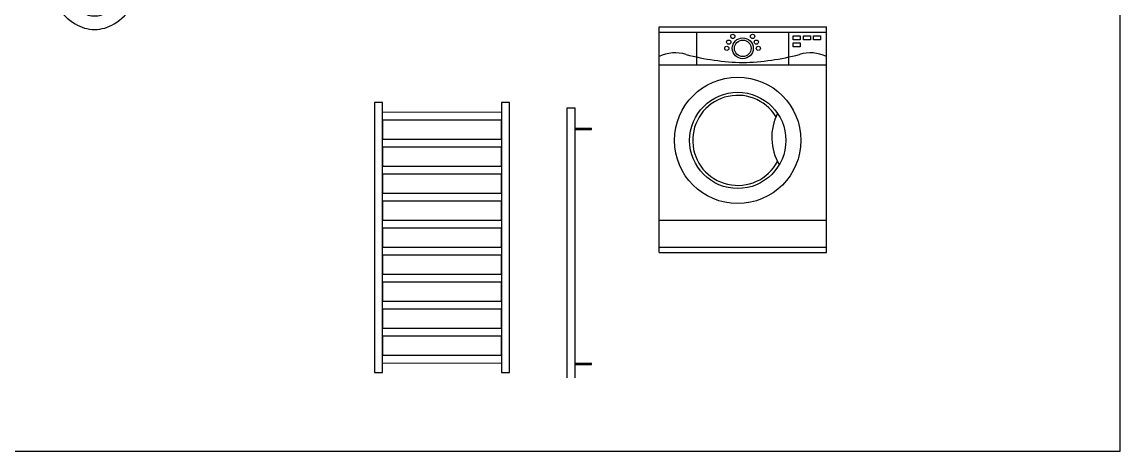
# Model space of a CAD drawing. Header units: millimetres. Extents: x 3103 to 179340, y -10977 to 70536.
# Drawn here: x 59049 to 63114, y -10977 to -9388 of the extents above; entities that cross this region are included whole.
import ezdxf

# ---------------------------------------------------------------- set-up
doc = ezdxf.new("R2010")
doc.units = ezdxf.units.MM
doc.header["$LTSCALE"] = 0.5
doc.set_wipeout_variables(frame=1)
doc.layers.add('SANTEH', color=30, linetype='Continuous')

# ---------------------------------------------------------------- blocks, each defined once
blk = doc.blocks.new('s_24')
at = {"layer": 'SANTEH'}
for p, q in [((0, -198.6), (0, 198.6)), ((80, -192.7), (80, 192.7))]:
    blk.add_line(p, q, dxfattribs=at)
for points in [[(335.3, 0, 0.139889), (314.8, 71.9, 0.107118), (247.4, 141.4, 0.079812), (154.7, 183.8, 0.067459), (35.3, 200, 0.019694), (0, 198.6, 0.020439)], [(285.3, 0, 0.139889), (272.3, 45.5, 0.107118), (219.7, 99.8, 0.079812), (141.3, 135.6, 0.036069), (85, 146.9, 0.022172)], [(0, -198.6, 0.019694), (35.3, -200, 0.067459), (154.7, -183.8, 0.079812), (247.4, -141.4, 0.107118), (314.8, -71.9, 0.139889), (335.3, 0, 0.139889)], [(85, -146.9, 0.036069), (141.3, -135.6, 0.079812), (219.7, -99.8, 0.107118), (272.3, -45.5, 0.139889), (285.3, 0, 0.139889)]]:
    blk.add_lwpolyline(points, format="xyb", dxfattribs=at)
blk.add_circle((105.3, 0), 13.6, dxfattribs=at)
blk = doc.blocks.new('ss')
at = {"layer": 'SANTEH'}
for p, q in [((150682.2, 25680.8), (150652.2, 25680.8)), ((150652.2, 25680.8), (150652.2, 24680.8)), ((150682.2, 24680.8), (150682.2, 25680.8)), ((151152.2, 25680.8), (151122.2, 25680.8)), ((151122.2, 25680.8), (151122.2, 24680.8)), ((151152.2, 24680.8), (151152.2, 25680.8)), ((151122.2, 25615.8), (150682.2, 25615.8)), ((150682.2, 25615.8), (150682.2, 25545.8)), ((151122.2, 25605.8), (151122.2, 25615.8)), ((151122.2, 25600.8), (151122.2, 25605.8)), ((151122.2, 25545.8), (151122.2, 25600.8)), ((150682.2, 25545.8), (151122.2, 25545.8)), ((151122.2, 25515.8), (150682.2, 25515.8)), ((150682.2, 25515.8), (150682.2, 25445.8)), ((151122.2, 25445.8), (151122.2, 25515.8)), ((150682.2, 25445.8), (151122.2, 25445.8)), ((151122.2, 25415.8), (150682.2, 25415.8)), ((150682.2, 25415.8), (150682.2, 25345.8)), ((151122.2, 25345.8), (151122.2, 25415.8)), ((150682.2, 25345.8), (151122.2, 25345.8)), ((151122.2, 25315.8), (150682.2, 25315.8)), ((150682.2, 25315.8), (150682.2, 25245.8)), ((151122.2, 25245.8), (151122.2, 25315.8)), ((150682.2, 25245.8), (151122.2, 25245.8)), ((151122.2, 25215.8), (150682.2, 25215.8)), ((150682.2, 25215.8), (150682.2, 25145.8)), ((151122.2, 25145.8), (151122.2, 25215.8)), ((150682.2, 25145.8), (151122.2, 25145.8)), ((151122.2, 25115.8), (150682.2, 25115.8)), ((150682.2, 25115.8), (150682.2, 25045.8)), ((151122.2, 25045.8), (151122.2, 25115.8)), ((150682.2, 25045.8), (151122.2, 25045.8)), ((151122.2, 25015.8), (150682.2, 25015.8)), ((150682.2, 25015.8), (150682.2, 24945.8)), ((151122.2, 24945.8), (151122.2, 25015.8)), ((150682.2, 24945.8), (151122.2, 24945.8)), ((151122.2, 24915.8), (150682.2, 24915.8)), ((150682.2, 24915.8), (150682.2, 24845.8)), ((151122.2, 24845.8), (151122.2, 24915.8)), ((150682.2, 24845.8), (151122.2, 24845.8)), ((151122.2, 24815.8), (150682.2, 24815.8)), ((150682.2, 24815.8), (150682.2, 24745.8)), ((151122.2, 24745.8), (151122.2, 24815.8)), ((150682.2, 24745.8), (151122.2, 24745.8)), ((150652.2, 24680.8), (150682.2, 24680.8)), ((151122.2, 24680.8), (151152.2, 24680.8))]:
    blk.add_line(p, q, dxfattribs=at)
at = {"layer": 'SANTEH', "linetype": 'Continuous', "lineweight": 20}
for p, q in [((150652.2, 25680.8), (150682.2, 25680.8)), ((150652.2, 24680.8), (150652.2, 25680.8)), ((150682.2, 24680.8), (150682.2, 25680.8)), ((151122.2, 25680.8), (151152.2, 25680.8)), ((151122.2, 24680.8), (151122.2, 25680.8)), ((151152.2, 24680.8), (151152.2, 25680.8)), ((150682.2, 25645.8), (151122.2, 25645.8)), ((150682.2, 25615.8), (151122.2, 25615.8)), ((150682.2, 25545.8), (151122.2, 25545.8)), ((150682.2, 25515.8), (151122.2, 25515.8)), ((150682.2, 25445.8), (151122.2, 25445.8)), ((150682.2, 25415.8), (151122.2, 25415.8)), ((150682.2, 25345.8), (151122.2, 25345.8)), ((150682.2, 25315.8), (150955.2, 25315.8)), ((150682.2, 25245.8), (151122.2, 25245.8)), ((150682.2, 25215.8), (151122.2, 25215.8)), ((150682.2, 25145.8), (151122.2, 25145.8)), ((150682.2, 25115.8), (151122.2, 25115.8)), ((150682.2, 25045.8), (151122.2, 25045.8)), ((150682.2, 25015.8), (151122.2, 25015.8)), ((150682.2, 24945.8), (151122.2, 24945.8)), ((150682.2, 24915.8), (151122.2, 24915.8)), ((150682.2, 24845.8), (151122.2, 24845.8)), ((150682.2, 24815.8), (151122.2, 24815.8)), ((150682.2, 24745.8), (151122.2, 24745.8)), ((150682.2, 24715.8), (151122.2, 24715.8)), ((150652.2, 24680.8), (150682.2, 24680.8)), ((151122.2, 24680.8), (151152.2, 24680.8))]:
    blk.add_line(p, q, dxfattribs=at)

msp = doc.modelspace()

# ---------------------------------------------------------------- linework, layer by layer
at = {"layer": 'SANTEH'}
for p, q in [((61407.8, -10241.2), (61407.8, -9406.2)), ((61407.8, -9406.2), (62027.8, -9406.2)), ((61407.8, -9426.2), (62027.8, -9426.2)), ((61547.8, -9546.2), (61547.8, -9426.2)), ((61887.8, -9546.2), (61887.8, -9426.2)), ((62027.8, -10241.2), (62027.8, -9406.2)), ((61407.8, -9546.2), (62027.8, -9546.2)), ((61407.8, -10121.2), (62027.8, -10121.2)), ((61407.8, -10221.2), (62027.8, -10221.2)), ((61407.8, -10241.2), (62027.8, -10241.2))]:
    msp.add_line(p, q, dxfattribs=at)
for points in [[(28440.7, -10976.6), (63114.5, -10976.6), (63114.5, 7714.5), (28440.7, 7714.5)], [(61904, -9439.7), (61930, -9439.7), (61930, -9454.2), (61904, -9454.2)], [(61904, -9465), (61930, -9465), (61930, -9479.5), (61904, -9479.5)], [(61942.1, -9439.7), (61968, -9439.7), (61968, -9454.2), (61942.1, -9454.2)], [(61980.1, -9439.7), (62006.1, -9439.7), (62006.1, -9454.2), (61980.1, -9454.2)]]:
    msp.add_lwpolyline(points, close=True, dxfattribs=at)
for centre, radius in [((61665.9, -9462.6), 7.84), ((61681, -9441.5), 7.84), ((61717.8, -9485.5), 38.7), ((61717.8, -9485.5), 30.8), ((61754.1, -9441.5), 7.84), ((61768, -9462.6), 7.84), ((61658.7, -9485.5), 7.84), ((61775.3, -9485.5), 7.84), ((61699.1, -9826.3), 234), ((61699.1, -9826.3), 178.2)]:
    msp.add_circle(centre, radius, dxfattribs=at)
for centre, radius, start, end in [((61467.7, -9643.4), 141.2, 73.3932, 115.105), ((61733.2, -8673.3), 864.6, 254.9063, 268.9794), ((61702.4, -8673.3), 864.6, 271.0206, 285.0937), ((61967.9, -9643.4), 141.2, 64.895, 106.6068), ((61699.1, -9826.3), 166.7, 31.8067, 332.1506), ((62022.7, -9815.1), 197.5, 153.19, 210.7673)]:
    msp.add_arc(centre, radius, start, end, dxfattribs=at)

# ---------------------------------------------------------------- block references
at = {"layer": 'SANTEH', "rotation": 270}
msp.add_blockref('s_24', (59318.3, -9080.3), dxfattribs=at)
at = {"layer": 'SANTEH'}
msp.add_blockref('ss', (-90298.1, -35367.1), dxfattribs=at)

# ---------------------------------------------------------------- next in the draw order: wipeouts: each hides what was drawn before it
msp.add_wipeout([(61067.2, -10706.1), (61097.2, -10706.1), (61097.2, -9706.1), (61067.2, -9706.1)]).dxf.layer = 'SANTEH'

# ---------------------------------------------------------------- next in the draw order: linework, layer by layer
for p, q in [((61067.2, -9706.1), (61097.2, -9706.1)), ((61067.2, -10706.1), (61067.2, -9706.1))]:
    msp.add_line(p, q, dxfattribs=at)

# ---------------------------------------------------------------- next in the draw order: wipeouts: each hides what was drawn before it
for points in [[(61097.2, -9786.1), (61157.2, -9786.1), (61157.2, -9781.1), (61097.2, -9781.1)], [(61097.2, -10656.1), (61157.2, -10656.1), (61157.2, -10651.1), (61097.2, -10651.1)]]:
    msp.add_wipeout(points).dxf.layer = 'SANTEH'

# ---------------------------------------------------------------- next in the draw order: linework, layer by layer
for p, q in [((61097.2, -9781.1), (61097.2, -9706.1)), ((61097.2, -9781.1), (61157.2, -9781.1)), ((61097.2, -9786.1), (61097.2, -9781.1)), ((61097.2, -9786.1), (61157.2, -9786.1)), ((61097.2, -10651.1), (61097.2, -9786.1)), ((61157.2, -9786.1), (61157.2, -9781.1)), ((61097.2, -10651.1), (61157.2, -10651.1)), ((61097.2, -10656.1), (61097.2, -10651.1)), ((61097.2, -10656.1), (61157.2, -10656.1)), ((61097.2, -10706.1), (61097.2, -10656.1)), ((61157.2, -10656.1), (61157.2, -10651.1))]:
    msp.add_line(p, q, dxfattribs=at)

doc.saveas('drawing.dxf')
